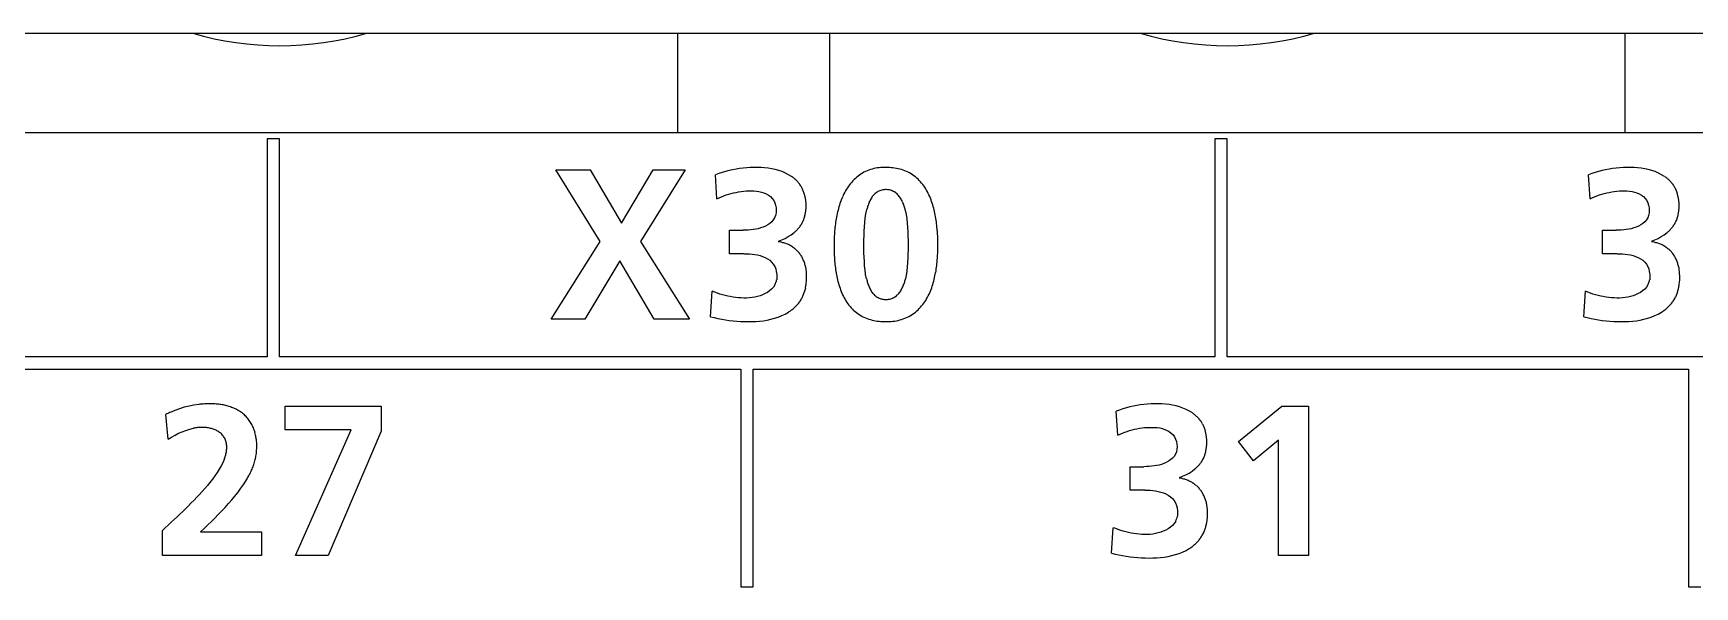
# Model space of a CAD drawing. Extents: x 168 to 388, y 259 to 356.
# Drawn here: x 334.26 to 347.62, y 333.92 to 338.37 of the extents above; entities that cross this region are included whole.
import ezdxf

# ---------------------------------------------------------------- set-up
doc = ezdxf.new("R2010")
doc.units = 0
doc.header["$MEASUREMENT"] = 0
doc.layers.get('0').update_dxf_attribs({"linetype": 'CONTINUOUS'})

msp = doc.modelspace()

# ---------------------------------------------------------------- linework, layer by layer
at = {"color": 7, "linetype": 'Continuous'}
for p, q in [((205.865, 338.367), (385.315, 338.367)), ((339.445, 337.567), (339.445, 338.367)), ((340.665, 338.367), (340.665, 337.567)), ((347.065, 337.567), (347.065, 338.367)), ((385.715, 337.567), (205.465, 337.567)), ((336.244, 337.518), (336.144, 337.518)), ((336.144, 337.518), (336.144, 335.767)), ((336.244, 335.767), (336.244, 337.518)), ((343.864, 337.518), (343.764, 337.518)), ((343.764, 337.518), (343.764, 335.767)), ((343.864, 335.767), (343.864, 337.518)), ((338.821, 336.693), (338.464, 337.268)), ((338.464, 337.268), (338.742, 337.268)), ((338.742, 337.268), (338.993, 336.84)), ((338.993, 336.84), (339.249, 337.268)), ((339.506, 337.268), (339.146, 336.693)), ((339.249, 337.268), (339.506, 337.268)), ((339.775, 337.239), (339.748, 337.229)), ((339.761, 337.036), (339.748, 337.229)), ((339.802, 337.248), (339.775, 337.239)), ((339.83, 337.256), (339.802, 337.248)), ((339.858, 337.263), (339.83, 337.256)), ((339.885, 337.269), (339.858, 337.263)), ((339.914, 337.274), (339.885, 337.269)), ((339.942, 337.279), (339.914, 337.274)), ((339.971, 337.282), (339.942, 337.279)), ((340, 337.285), (339.971, 337.282)), ((340.028, 337.287), (340, 337.285)), ((340.057, 337.288), (340.028, 337.287)), ((340.086, 337.289), (340.057, 337.288)), ((340.115, 337.288), (340.086, 337.289)), ((340.144, 337.286), (340.115, 337.288)), ((340.172, 337.282), (340.144, 337.286)), ((340.201, 337.278), (340.172, 337.282)), ((340.229, 337.272), (340.201, 337.278)), ((340.257, 337.264), (340.229, 337.272)), ((340.284, 337.255), (340.257, 337.264)), ((340.311, 337.243), (340.284, 337.255)), ((340.336, 337.23), (340.311, 337.243)), ((340.361, 337.215), (340.336, 337.23)), ((346.795, 337.239), (346.768, 337.229)), ((346.782, 337.036), (346.768, 337.229)), ((346.822, 337.248), (346.795, 337.239)), ((346.85, 337.256), (346.822, 337.248)), ((346.878, 337.263), (346.85, 337.256)), ((346.906, 337.269), (346.878, 337.263)), ((346.934, 337.274), (346.906, 337.269)), ((346.963, 337.279), (346.934, 337.274)), ((346.991, 337.282), (346.963, 337.279)), ((347.02, 337.285), (346.991, 337.282)), ((347.049, 337.287), (347.02, 337.285)), ((347.078, 337.288), (347.049, 337.287)), ((347.106, 337.289), (347.078, 337.288)), ((347.135, 337.288), (347.106, 337.289)), ((347.164, 337.286), (347.135, 337.288)), ((347.193, 337.282), (347.164, 337.286)), ((347.221, 337.278), (347.193, 337.282)), ((347.249, 337.272), (347.221, 337.278)), ((347.277, 337.264), (347.249, 337.272)), ((347.305, 337.255), (347.277, 337.264)), ((347.331, 337.243), (347.305, 337.255)), ((347.357, 337.23), (347.331, 337.243)), ((347.381, 337.215), (347.357, 337.23)), ((339.915, 337.088), (339.935, 337.092)), ((339.935, 337.092), (339.956, 337.095)), ((339.956, 337.095), (339.976, 337.097)), ((339.976, 337.097), (339.996, 337.099)), ((339.996, 337.099), (340.017, 337.1)), ((340.017, 337.1), (340.037, 337.1)), ((340.037, 337.1), (340.058, 337.099)), ((340.058, 337.099), (340.078, 337.097)), ((340.078, 337.097), (340.098, 337.094)), ((340.098, 337.094), (340.118, 337.09)), ((340.118, 337.09), (340.138, 337.084)), ((346.936, 337.088), (346.956, 337.092)), ((346.956, 337.092), (346.976, 337.095)), ((346.976, 337.095), (346.996, 337.097)), ((346.996, 337.097), (347.017, 337.099)), ((347.017, 337.099), (347.037, 337.1)), ((347.037, 337.1), (347.058, 337.1)), ((347.058, 337.1), (347.078, 337.099)), ((347.078, 337.099), (347.098, 337.097)), ((347.098, 337.097), (347.119, 337.094)), ((347.119, 337.094), (347.138, 337.09)), ((347.138, 337.09), (347.158, 337.084)), ((339.761, 337.036), (339.779, 337.045)), ((339.779, 337.045), (339.798, 337.053)), ((339.798, 337.053), (339.817, 337.06)), ((339.817, 337.06), (339.836, 337.067)), ((339.836, 337.067), (339.855, 337.073)), ((339.855, 337.073), (339.875, 337.079)), ((339.875, 337.079), (339.895, 337.084)), ((339.895, 337.084), (339.915, 337.088)), ((340.138, 337.084), (340.157, 337.076)), ((340.157, 337.076), (340.174, 337.066)), ((340.174, 337.066), (340.191, 337.054)), ((340.191, 337.054), (340.205, 337.039)), ((340.205, 337.039), (340.217, 337.023)), ((340.217, 337.023), (340.226, 337.004)), ((340.226, 337.004), (340.232, 336.984)), ((340.232, 336.984), (340.236, 336.964)), ((340.236, 336.964), (340.237, 336.943)), ((340.47, 337.052), (340.463, 337.079)), ((340.475, 337.024), (340.47, 337.052)), ((340.477, 336.995), (340.475, 337.024)), ((340.475, 336.938), (340.477, 336.967)), ((340.477, 336.967), (340.477, 336.995)), ((346.782, 337.036), (346.799, 337.045)), ((346.799, 337.045), (346.818, 337.053)), ((346.818, 337.053), (346.837, 337.06)), ((346.837, 337.06), (346.856, 337.067)), ((346.856, 337.067), (346.876, 337.073)), ((346.876, 337.073), (346.896, 337.079)), ((346.896, 337.079), (346.916, 337.084)), ((346.916, 337.084), (346.936, 337.088)), ((347.158, 337.084), (347.177, 337.076)), ((347.177, 337.076), (347.195, 337.066)), ((347.195, 337.066), (347.211, 337.054)), ((347.211, 337.054), (347.225, 337.039)), ((347.225, 337.039), (347.237, 337.023)), ((347.237, 337.023), (347.246, 337.004)), ((347.246, 337.004), (347.252, 336.984)), ((347.252, 336.984), (347.256, 336.964)), ((347.256, 336.964), (347.257, 336.944)), ((347.491, 337.052), (347.483, 337.079)), ((347.495, 337.024), (347.491, 337.052)), ((347.497, 336.995), (347.495, 337.024)), ((347.495, 336.938), (347.497, 336.967)), ((347.497, 336.967), (347.497, 336.995)), ((340.169, 336.826), (340.151, 336.816)), ((340.185, 336.837), (340.169, 336.826)), ((340.201, 336.851), (340.185, 336.837)), ((340.214, 336.866), (340.201, 336.851)), ((340.224, 336.884), (340.214, 336.866)), ((340.232, 336.903), (340.224, 336.884)), ((340.236, 336.923), (340.232, 336.903)), ((340.237, 336.943), (340.236, 336.923)), ((340.47, 336.91), (340.475, 336.938)), ((340.946, 336.812), (340.949, 336.846)), ((340.949, 336.846), (340.953, 336.881)), ((340.953, 336.881), (340.959, 336.915)), ((340.959, 336.915), (340.966, 336.949)), ((341.275, 336.944), (341.282, 336.91)), ((341.282, 336.91), (341.287, 336.875)), ((341.287, 336.875), (341.291, 336.841)), ((341.291, 336.841), (341.294, 336.806)), ((347.189, 336.826), (347.171, 336.816)), ((347.206, 336.837), (347.189, 336.826)), ((347.221, 336.851), (347.206, 336.837)), ((347.234, 336.867), (347.221, 336.851)), ((347.245, 336.884), (347.234, 336.867)), ((347.252, 336.903), (347.245, 336.884)), ((347.256, 336.923), (347.252, 336.903)), ((347.257, 336.944), (347.256, 336.923)), ((347.49, 336.91), (347.495, 336.938)), ((338.428, 336.069), (338.821, 336.693)), ((339.146, 336.693), (339.539, 336.069)), ((339.861, 336.595), (339.861, 336.784)), ((339.861, 336.784), (339.971, 336.784)), ((339.991, 336.784), (339.971, 336.784)), ((340.012, 336.785), (339.991, 336.784)), ((340.032, 336.787), (340.012, 336.785)), ((340.052, 336.789), (340.032, 336.787)), ((340.073, 336.792), (340.052, 336.789)), ((340.093, 336.796), (340.073, 336.792)), ((340.112, 336.802), (340.093, 336.796)), ((340.132, 336.808), (340.112, 336.802)), ((340.151, 336.816), (340.132, 336.808)), ((340.256, 336.695), (340.282, 336.706)), ((340.282, 336.706), (340.308, 336.718)), ((340.308, 336.718), (340.334, 336.732)), ((340.334, 336.732), (340.358, 336.747)), ((340.358, 336.747), (340.381, 336.765)), ((340.943, 336.707), (340.944, 336.742)), ((340.943, 336.672), (340.943, 336.707)), ((340.944, 336.742), (340.945, 336.777)), ((340.945, 336.777), (340.946, 336.812)), ((341.294, 336.806), (341.295, 336.771)), ((341.295, 336.771), (341.296, 336.735)), ((341.296, 336.735), (341.297, 336.7)), ((341.297, 336.7), (341.297, 336.665)), ((346.881, 336.595), (346.881, 336.784)), ((346.881, 336.784), (346.991, 336.784)), ((347.012, 336.784), (346.991, 336.784)), ((347.032, 336.785), (347.012, 336.784)), ((347.052, 336.787), (347.032, 336.785)), ((347.073, 336.789), (347.052, 336.787)), ((347.093, 336.792), (347.073, 336.789)), ((347.113, 336.796), (347.093, 336.792)), ((347.133, 336.802), (347.113, 336.796)), ((347.152, 336.808), (347.133, 336.802)), ((347.171, 336.816), (347.152, 336.808)), ((347.276, 336.695), (347.303, 336.706)), ((347.303, 336.706), (347.329, 336.718)), ((347.329, 336.718), (347.354, 336.732)), ((347.354, 336.732), (347.378, 336.747)), ((347.378, 336.747), (347.401, 336.765)), ((339.978, 336.595), (339.861, 336.595)), ((339.979, 336.595), (340.001, 336.594)), ((340.001, 336.594), (340.022, 336.593)), ((340.022, 336.593), (340.043, 336.592)), ((340.043, 336.592), (340.065, 336.589)), ((340.065, 336.589), (340.086, 336.585)), ((340.086, 336.585), (340.108, 336.58)), ((340.108, 336.58), (340.128, 336.573)), ((340.128, 336.573), (340.148, 336.564)), ((340.148, 336.564), (340.167, 336.554)), ((340.943, 336.637), (340.943, 336.672)), ((340.943, 336.602), (340.943, 336.637)), ((340.944, 336.567), (340.943, 336.602)), ((340.946, 336.532), (340.944, 336.567)), ((341.295, 336.559), (341.294, 336.525)), ((341.296, 336.594), (341.295, 336.559)), ((341.297, 336.629), (341.296, 336.594)), ((341.297, 336.665), (341.297, 336.629)), ((346.998, 336.595), (346.881, 336.595)), ((346.999, 336.595), (347.021, 336.594)), ((347.021, 336.594), (347.043, 336.593)), ((347.043, 336.593), (347.064, 336.592)), ((347.064, 336.592), (347.085, 336.589)), ((347.085, 336.589), (347.107, 336.585)), ((347.107, 336.585), (347.128, 336.58)), ((347.128, 336.58), (347.148, 336.573)), ((347.148, 336.573), (347.168, 336.564)), ((347.168, 336.564), (347.187, 336.554)), ((338.979, 336.537), (338.699, 336.069)), ((339.256, 336.069), (338.979, 336.537)), ((340.167, 336.554), (340.185, 336.542)), ((340.185, 336.542), (340.2, 336.527)), ((340.2, 336.527), (340.214, 336.51)), ((340.214, 336.51), (340.225, 336.492)), ((340.225, 336.492), (340.233, 336.472)), ((340.233, 336.472), (340.238, 336.451)), ((340.238, 336.451), (340.241, 336.429)), ((340.241, 336.429), (340.242, 336.408)), ((340.481, 336.442), (340.477, 336.472)), ((340.482, 336.411), (340.481, 336.442)), ((340.948, 336.497), (340.946, 336.532)), ((340.952, 336.463), (340.948, 336.497)), ((340.956, 336.429), (340.952, 336.463)), ((340.963, 336.394), (340.956, 336.429)), ((341.287, 336.455), (341.282, 336.42)), ((341.291, 336.49), (341.287, 336.455)), ((341.294, 336.525), (341.291, 336.49)), ((347.187, 336.554), (347.205, 336.542)), ((347.205, 336.542), (347.221, 336.527)), ((347.221, 336.527), (347.234, 336.51)), ((347.234, 336.51), (347.245, 336.492)), ((347.245, 336.492), (347.253, 336.472)), ((347.253, 336.472), (347.258, 336.451)), ((347.258, 336.451), (347.261, 336.429)), ((347.261, 336.429), (347.262, 336.408)), ((347.501, 336.442), (347.497, 336.472)), ((347.503, 336.411), (347.501, 336.442)), ((339.71, 336.088), (339.723, 336.293)), ((339.744, 336.285), (339.723, 336.293)), ((340.184, 336.297), (340.166, 336.284)), ((340.2, 336.311), (340.184, 336.297)), ((340.215, 336.327), (340.2, 336.311)), ((340.227, 336.345), (340.215, 336.327)), ((340.242, 336.408), (340.241, 336.386)), ((340.473, 336.32), (340.479, 336.35)), ((340.479, 336.35), (340.482, 336.381)), ((340.482, 336.381), (340.482, 336.411)), ((341.282, 336.42), (341.274, 336.386)), ((346.73, 336.088), (346.744, 336.293)), ((346.764, 336.285), (346.744, 336.293)), ((347.204, 336.297), (347.186, 336.284)), ((347.221, 336.311), (347.204, 336.297)), ((347.235, 336.327), (347.221, 336.311)), ((347.247, 336.345), (347.235, 336.327)), ((347.262, 336.408), (347.261, 336.386)), ((347.494, 336.32), (347.499, 336.35)), ((347.499, 336.35), (347.502, 336.381)), ((347.502, 336.381), (347.503, 336.411)), ((339.764, 336.278), (339.744, 336.285)), ((339.784, 336.271), (339.764, 336.278)), ((339.805, 336.265), (339.784, 336.271)), ((339.826, 336.259), (339.805, 336.265)), ((339.847, 336.254), (339.826, 336.259)), ((339.868, 336.25), (339.847, 336.254)), ((339.89, 336.246), (339.868, 336.25)), ((339.911, 336.243), (339.89, 336.246)), ((339.934, 336.24), (339.911, 336.243)), ((339.955, 336.239), (339.934, 336.24)), ((339.977, 336.238), (339.955, 336.239)), ((339.999, 336.238), (339.977, 336.238)), ((340.021, 336.239), (339.999, 336.238)), ((340.043, 336.242), (340.021, 336.239)), ((340.065, 336.246), (340.043, 336.242)), ((340.086, 336.251), (340.065, 336.246)), ((340.107, 336.257), (340.086, 336.251)), ((340.127, 336.265), (340.107, 336.257)), ((340.147, 336.274), (340.127, 336.265)), ((340.166, 336.284), (340.147, 336.274)), ((346.785, 336.278), (346.764, 336.285)), ((346.804, 336.271), (346.785, 336.278)), ((346.825, 336.265), (346.804, 336.271)), ((346.846, 336.259), (346.825, 336.265)), ((346.867, 336.254), (346.846, 336.259)), ((346.888, 336.25), (346.867, 336.254)), ((346.91, 336.246), (346.888, 336.25)), ((346.932, 336.243), (346.91, 336.246)), ((346.954, 336.24), (346.932, 336.243)), ((346.976, 336.239), (346.954, 336.24)), ((346.998, 336.238), (346.976, 336.239)), ((347.019, 336.238), (346.998, 336.238)), ((347.041, 336.239), (347.019, 336.238)), ((347.063, 336.242), (347.041, 336.239)), ((347.085, 336.246), (347.063, 336.242)), ((347.106, 336.251), (347.085, 336.246)), ((347.127, 336.257), (347.106, 336.251)), ((347.148, 336.265), (347.127, 336.257)), ((347.167, 336.274), (347.148, 336.265)), ((347.186, 336.284), (347.167, 336.274)), ((338.699, 336.069), (338.428, 336.069)), ((339.539, 336.069), (339.256, 336.069)), ((339.71, 336.088), (339.739, 336.081)), ((339.739, 336.081), (339.769, 336.074)), ((339.769, 336.074), (339.799, 336.068)), ((339.799, 336.068), (339.829, 336.063)), ((339.829, 336.063), (339.86, 336.059)), ((339.86, 336.059), (339.89, 336.056)), ((339.89, 336.056), (339.921, 336.053)), ((339.921, 336.053), (339.951, 336.051)), ((339.951, 336.051), (339.982, 336.049)), ((339.982, 336.049), (340.012, 336.049)), ((340.012, 336.049), (340.043, 336.049)), ((340.043, 336.049), (340.074, 336.05)), ((340.074, 336.05), (340.104, 336.053)), ((340.104, 336.053), (340.135, 336.056)), ((340.135, 336.056), (340.165, 336.061)), ((340.165, 336.061), (340.195, 336.068)), ((340.195, 336.068), (340.224, 336.076)), ((340.224, 336.076), (340.253, 336.085)), ((340.253, 336.085), (340.282, 336.097)), ((340.282, 336.097), (340.309, 336.11)), ((340.309, 336.11), (340.336, 336.125)), ((346.73, 336.088), (346.759, 336.081)), ((346.759, 336.081), (346.789, 336.074)), ((346.789, 336.074), (346.819, 336.068)), ((346.819, 336.068), (346.849, 336.063)), ((346.849, 336.063), (346.88, 336.059)), ((346.88, 336.059), (346.911, 336.056)), ((346.911, 336.056), (346.941, 336.053)), ((346.941, 336.053), (346.972, 336.051)), ((346.972, 336.051), (347.002, 336.049)), ((347.002, 336.049), (347.033, 336.049)), ((347.033, 336.049), (347.063, 336.049)), ((347.063, 336.049), (347.094, 336.05)), ((347.094, 336.05), (347.125, 336.053)), ((347.125, 336.053), (347.155, 336.056)), ((347.155, 336.056), (347.185, 336.061)), ((347.185, 336.061), (347.215, 336.068)), ((347.215, 336.068), (347.245, 336.076)), ((347.245, 336.076), (347.274, 336.085)), ((347.274, 336.085), (347.302, 336.097)), ((347.302, 336.097), (347.33, 336.11)), ((347.33, 336.11), (347.356, 336.125)), ((336.144, 335.767), (328.624, 335.767)), ((343.764, 335.767), (336.244, 335.767)), ((351.384, 335.767), (343.864, 335.767)), ((332.434, 335.667), (339.954, 335.667)), ((339.954, 335.667), (339.954, 333.918)), ((340.053, 335.667), (347.573, 335.667)), ((340.053, 333.918), (340.053, 335.667)), ((347.573, 335.667), (347.573, 333.918)), ((335.477, 335.36), (335.439, 335.348)), ((335.516, 335.369), (335.477, 335.36)), ((335.555, 335.377), (335.516, 335.369)), ((335.594, 335.383), (335.555, 335.377)), ((336.288, 335.368), (337.06, 335.368)), ((336.288, 335.179), (336.288, 335.368)), ((337.06, 335.368), (337.06, 335.169)), ((343.053, 335.355), (343.025, 335.347)), ((343.081, 335.363), (343.053, 335.355)), ((343.109, 335.369), (343.081, 335.363)), ((343.137, 335.374), (343.109, 335.369)), ((343.165, 335.379), (343.137, 335.374)), ((343.194, 335.382), (343.165, 335.379)), ((343.223, 335.385), (343.194, 335.382)), ((343.252, 335.387), (343.223, 335.385)), ((343.28, 335.388), (343.252, 335.387)), ((343.309, 335.388), (343.28, 335.388)), ((343.338, 335.388), (343.309, 335.388)), ((343.367, 335.385), (343.338, 335.388)), ((343.396, 335.382), (343.367, 335.385)), ((343.424, 335.377), (343.396, 335.382)), ((343.452, 335.371), (343.424, 335.377)), ((343.48, 335.364), (343.452, 335.371)), ((343.507, 335.354), (343.48, 335.364)), ((343.534, 335.343), (343.507, 335.354)), ((343.954, 335.086), (344.304, 335.368)), ((344.304, 335.368), (344.517, 335.368)), ((344.517, 335.368), (344.517, 334.169)), ((335.348, 335.103), (335.329, 335.302)), ((335.402, 335.335), (335.365, 335.319)), ((335.439, 335.348), (335.402, 335.335)), ((342.998, 335.338), (342.971, 335.328)), ((342.985, 335.136), (342.971, 335.328)), ((343.025, 335.347), (342.998, 335.338)), ((343.56, 335.33), (343.534, 335.343)), ((343.584, 335.315), (343.56, 335.33)), ((335.348, 335.103), (335.375, 335.12)), ((335.375, 335.12), (335.403, 335.136)), ((335.403, 335.136), (335.431, 335.151)), ((335.431, 335.151), (335.461, 335.164)), ((335.461, 335.164), (335.491, 335.175)), ((335.491, 335.175), (335.521, 335.185)), ((335.521, 335.185), (335.552, 335.192)), ((336.818, 335.179), (336.288, 335.179)), ((336.373, 334.169), (336.818, 335.179)), ((337.06, 335.169), (336.635, 334.169)), ((342.985, 335.136), (343.002, 335.144)), ((343.002, 335.144), (343.021, 335.152)), ((343.021, 335.152), (343.04, 335.16)), ((343.04, 335.16), (343.059, 335.167)), ((343.059, 335.167), (343.079, 335.173)), ((343.079, 335.173), (343.099, 335.179)), ((343.099, 335.179), (343.118, 335.184)), ((343.118, 335.184), (343.138, 335.188)), ((343.138, 335.188), (343.159, 335.192)), ((343.159, 335.192), (343.179, 335.195)), ((343.179, 335.195), (343.199, 335.197)), ((343.199, 335.197), (343.22, 335.198)), ((343.22, 335.198), (343.24, 335.199)), ((343.24, 335.199), (343.26, 335.199)), ((343.26, 335.199), (343.281, 335.199)), ((343.281, 335.199), (343.301, 335.197)), ((343.301, 335.197), (343.321, 335.194)), ((343.321, 335.194), (343.341, 335.189)), ((343.341, 335.189), (343.361, 335.183)), ((343.361, 335.183), (343.38, 335.175)), ((343.38, 335.175), (343.398, 335.165)), ((343.398, 335.165), (343.414, 335.153)), ((343.414, 335.153), (343.428, 335.139)), ((343.428, 335.139), (343.44, 335.122)), ((343.44, 335.122), (343.449, 335.104)), ((343.449, 335.104), (343.455, 335.084)), ((343.693, 335.152), (343.686, 335.179)), ((343.698, 335.123), (343.693, 335.152)), ((343.7, 335.094), (343.698, 335.123)), ((343.7, 335.066), (343.7, 335.094)), ((344.074, 334.93), (343.954, 335.086)), ((344.276, 335.095), (344.074, 334.93)), ((344.276, 334.169), (344.276, 335.095)), ((343.437, 334.966), (343.424, 334.951)), ((343.447, 334.984), (343.437, 334.966)), ((343.455, 335.003), (343.447, 334.984)), ((343.455, 335.084), (343.459, 335.064)), ((343.459, 335.023), (343.455, 335.003)), ((343.459, 335.064), (343.46, 335.043)), ((343.46, 335.043), (343.459, 335.023)), ((343.693, 335.009), (343.698, 335.038)), ((343.698, 335.038), (343.7, 335.066)), ((335.741, 334.835), (335.723, 334.809)), ((335.758, 334.862), (335.741, 334.835)), ((335.774, 334.89), (335.758, 334.862)), ((335.789, 334.918), (335.774, 334.89)), ((335.801, 334.948), (335.789, 334.918)), ((343.084, 334.695), (343.084, 334.883)), ((343.084, 334.883), (343.194, 334.883)), ((343.214, 334.884), (343.194, 334.883)), ((343.235, 334.885), (343.214, 334.884)), ((343.255, 334.886), (343.235, 334.885)), ((343.276, 334.889), (343.255, 334.886)), ((343.296, 334.892), (343.276, 334.889)), ((343.316, 334.896), (343.296, 334.892)), ((343.335, 334.901), (343.316, 334.896)), ((343.355, 334.908), (343.335, 334.901)), ((343.374, 334.916), (343.355, 334.908)), ((343.392, 334.926), (343.374, 334.916)), ((343.408, 334.937), (343.392, 334.926)), ((343.424, 334.951), (343.408, 334.937)), ((343.505, 334.806), (343.532, 334.818)), ((343.532, 334.818), (343.557, 334.832)), ((343.557, 334.832), (343.581, 334.847)), ((343.581, 334.847), (343.604, 334.865)), ((335.622, 334.684), (335.601, 334.66)), ((335.643, 334.708), (335.622, 334.684)), ((335.664, 334.732), (335.643, 334.708)), ((335.684, 334.757), (335.664, 334.732)), ((335.704, 334.783), (335.684, 334.757)), ((335.723, 334.809), (335.704, 334.783)), ((335.91, 334.677), (335.933, 334.709)), ((335.933, 334.709), (335.956, 334.742)), ((335.956, 334.742), (335.977, 334.776)), ((343.201, 334.695), (343.084, 334.695)), ((343.202, 334.695), (343.224, 334.694)), ((343.224, 334.694), (343.245, 334.693)), ((343.245, 334.693), (343.266, 334.691)), ((343.266, 334.691), (343.288, 334.688)), ((343.288, 334.688), (343.309, 334.684)), ((343.309, 334.684), (343.33, 334.679)), ((343.479, 334.795), (343.505, 334.806)), ((335.511, 334.568), (335.488, 334.545)), ((335.534, 334.591), (335.511, 334.568)), ((335.556, 334.613), (335.534, 334.591)), ((335.579, 334.637), (335.556, 334.613)), ((335.601, 334.66), (335.579, 334.637)), ((335.779, 334.527), (335.806, 334.556)), ((335.806, 334.556), (335.833, 334.586)), ((335.833, 334.586), (335.859, 334.616)), ((335.859, 334.616), (335.885, 334.646)), ((335.885, 334.646), (335.91, 334.677)), ((343.33, 334.679), (343.351, 334.673)), ((343.351, 334.673), (343.371, 334.664)), ((343.371, 334.664), (343.39, 334.654)), ((343.39, 334.654), (343.408, 334.641)), ((343.408, 334.641), (343.423, 334.627)), ((343.423, 334.627), (343.437, 334.61)), ((343.437, 334.61), (343.447, 334.592)), ((343.447, 334.592), (343.456, 334.572)), ((343.456, 334.572), (343.461, 334.551)), ((343.461, 334.551), (343.464, 334.529)), ((343.704, 334.541), (343.7, 334.572)), ((335.372, 334.436), (335.348, 334.414)), ((335.395, 334.457), (335.372, 334.436)), ((335.419, 334.479), (335.395, 334.457)), ((335.442, 334.501), (335.419, 334.479)), ((335.465, 334.523), (335.442, 334.501)), ((335.488, 334.545), (335.465, 334.523)), ((335.666, 334.415), (335.695, 334.442)), ((335.695, 334.442), (335.723, 334.47)), ((335.723, 334.47), (335.751, 334.499)), ((335.751, 334.499), (335.779, 334.527)), ((343.438, 334.427), (343.423, 334.411)), ((343.45, 334.445), (343.438, 334.427)), ((343.465, 334.507), (343.463, 334.486)), ((343.464, 334.529), (343.465, 334.507)), ((343.697, 334.42), (343.702, 334.45)), ((343.702, 334.45), (343.705, 334.48)), ((343.706, 334.511), (343.704, 334.541)), ((343.705, 334.48), (343.706, 334.511)), ((335.325, 334.392), (335.301, 334.37)), ((335.301, 334.169), (335.301, 334.37)), ((335.348, 334.414), (335.325, 334.392)), ((335.609, 334.359), (335.638, 334.387)), ((335.609, 334.358), (336.098, 334.358)), ((335.638, 334.387), (335.666, 334.415)), ((336.098, 334.358), (336.098, 334.169)), ((342.933, 334.188), (342.947, 334.392)), ((342.967, 334.385), (342.947, 334.392)), ((342.987, 334.377), (342.967, 334.385)), ((343.007, 334.371), (342.987, 334.377)), ((343.028, 334.365), (343.007, 334.371)), ((343.049, 334.359), (343.028, 334.365)), ((343.07, 334.354), (343.049, 334.359)), ((343.091, 334.349), (343.07, 334.354)), ((343.113, 334.346), (343.091, 334.349)), ((343.134, 334.342), (343.113, 334.346)), ((343.157, 334.34), (343.134, 334.342)), ((343.178, 334.338), (343.157, 334.34)), ((343.2, 334.338), (343.178, 334.338)), ((343.222, 334.338), (343.2, 334.338)), ((343.244, 334.339), (343.222, 334.338)), ((343.266, 334.341), (343.244, 334.339)), ((343.288, 334.345), (343.266, 334.341)), ((343.309, 334.351), (343.288, 334.345)), ((343.33, 334.357), (343.309, 334.351)), ((343.35, 334.364), (343.33, 334.357)), ((343.37, 334.373), (343.35, 334.364)), ((343.389, 334.384), (343.37, 334.373)), ((343.407, 334.396), (343.389, 334.384)), ((343.423, 334.411), (343.407, 334.396)), ((336.098, 334.169), (335.301, 334.169)), ((336.635, 334.169), (336.373, 334.169)), ((342.933, 334.188), (342.962, 334.18)), ((342.962, 334.18), (342.992, 334.174)), ((342.992, 334.174), (343.022, 334.168)), ((343.022, 334.168), (343.052, 334.163)), ((343.052, 334.163), (343.083, 334.159)), ((343.083, 334.159), (343.113, 334.155)), ((343.113, 334.155), (343.144, 334.153)), ((343.144, 334.153), (343.174, 334.151)), ((343.174, 334.151), (343.205, 334.149)), ((343.266, 334.149), (343.297, 334.15)), ((343.297, 334.15), (343.327, 334.152)), ((343.327, 334.152), (343.358, 334.156)), ((343.358, 334.156), (343.388, 334.161)), ((343.388, 334.161), (343.418, 334.168)), ((343.418, 334.168), (343.447, 334.176)), ((343.447, 334.176), (343.477, 334.185)), ((343.477, 334.185), (343.505, 334.197)), ((343.505, 334.197), (343.533, 334.21)), ((343.533, 334.21), (343.559, 334.225)), ((344.517, 334.169), (344.276, 334.169)), ((343.205, 334.149), (343.236, 334.148)), ((343.236, 334.148), (343.266, 334.149)), ((339.954, 333.918), (340.053, 333.918)), ((347.573, 333.918), (347.673, 333.918))]:
    msp.add_line(p, q, dxfattribs=at)
for centre, radius, start, end in [((336.245, 340.767), 2.5, 253.7398, 286.2602), ((343.865, 340.767), 2.5, 253.7398, 286.2602), ((341.099, 336.951), 0.336, 124.8952, 134.496), ((341.093, 336.959), 0.327, 115.0051, 124.8854), ((341.099, 336.945), 0.342, 105.4506, 114.9034), ((341.109, 336.911), 0.378, 96.8796, 105.4288), ((341.119, 336.828), 0.461, 89.8665, 96.8753), ((341.12, 336.818), 0.47, 83.2169, 90.0844), ((341.128, 336.885), 0.403, 75.2012, 83.2175), ((341.14, 336.931), 0.356, 66.1268, 75.205), ((341.152, 336.958), 0.327, 56.15, 66.037), ((341.149, 336.954), 0.331, 46.3944, 56.1601), ((340.196, 336.975), 0.292, 49.8333, 55.5008), ((340.209, 336.991), 0.271, 43.7062, 49.8157), ((340.222, 337.003), 0.253, 37.1773, 43.7118), ((340.224, 337.005), 0.25, 30.5275, 37.1415), ((340.224, 337.005), 0.25, 23.9252, 30.5346), ((340.211, 336.999), 0.264, 17.6251, 23.8848), ((341.254, 336.84), 0.528, 150.338, 156.4509), ((341.179, 336.883), 0.442, 143.0461, 150.3543), ((341.129, 336.921), 0.379, 134.5051, 143.0252), ((341.119, 336.981), 0.13, 119.3023, 134.6746), ((341.113, 336.991), 0.118, 102.6744, 119.2721), ((341.118, 336.966), 0.144, 88.6334, 102.5592), ((341.12, 336.969), 0.141, 74.8636, 89.0956), ((341.124, 336.986), 0.123, 58.3286, 74.6085), ((341.118, 336.977), 0.134, 43.4601, 58.3767), ((341.125, 336.929), 0.366, 37.5129, 46.3446), ((341.081, 336.896), 0.421, 29.8205, 37.4863), ((341.007, 336.853), 0.506, 23.455, 29.8325), ((347.216, 336.975), 0.292, 49.8333, 55.5008), ((347.23, 336.991), 0.271, 43.7091, 49.8185), ((347.242, 337.003), 0.253, 37.1786, 43.7131), ((347.245, 337.005), 0.25, 30.5302, 37.1442), ((347.245, 337.005), 0.25, 23.927, 30.5364), ((347.232, 336.999), 0.264, 17.6268, 23.8868), ((341.465, 336.76), 0.754, 161.5169, 165.8012), ((341.352, 336.797), 0.635, 156.4473, 161.5314), ((341.386, 336.847), 0.433, 161.6315, 166.2645), ((341.285, 336.881), 0.326, 155.5053, 161.6622), ((341.199, 336.92), 0.231, 146.8545, 155.5286), ((341.144, 336.956), 0.166, 134.8896, 146.9754), ((341.087, 336.948), 0.176, 31.9421, 43.3329), ((341.032, 336.914), 0.241, 23.7312, 32.0398), ((340.944, 336.874), 0.338, 17.849, 23.7797), ((340.84, 336.841), 0.447, 13.3805, 17.8605), ((340.911, 336.811), 0.611, 18.1783, 23.4592), ((340.792, 336.772), 0.737, 13.8188, 18.2016), ((340.226, 336.96), 0.249, 321.6834, 328.3322), ((340.228, 336.959), 0.247, 328.3532, 335.0499), ((340.221, 336.962), 0.255, 335.0876, 341.5761), ((340.203, 336.968), 0.273, 341.5803, 347.6344), ((341.885, 336.681), 1.182, 172.5664, 175.2993), ((341.726, 336.702), 1.022, 169.4108, 172.5699), ((341.597, 336.726), 0.89, 165.7833, 169.4114), ((340.647, 336.736), 0.886, 10.182, 13.8259), ((340.495, 336.709), 1.04, 7.0761, 10.1859), ((340.322, 336.687), 1.214, 4.4297, 7.0892), ((347.247, 336.96), 0.249, 321.682, 328.3304), ((347.248, 336.959), 0.247, 328.3533, 335.0497), ((347.241, 336.962), 0.255, 335.085, 341.5735), ((347.224, 336.968), 0.273, 341.5783, 347.6326), ((340.217, 336.406), 0.288, 76.5711, 82.6705), ((340.196, 336.988), 0.29, 309.6846, 315.3876), ((340.215, 336.969), 0.263, 315.3945, 321.681), ((341.99, 336.669), 1.288, 177.6754, 180.183), ((342.047, 336.667), 1.345, 175.2802, 177.6817), ((340.133, 336.672), 1.404, 2.1319, 4.4317), ((339.978, 336.666), 1.559, 0.0658, 2.1366), ((347.238, 336.406), 0.288, 76.5711, 82.6705), ((347.216, 336.988), 0.29, 309.6876, 315.3901), ((347.235, 336.969), 0.263, 315.3934, 321.6795), ((340.217, 336.404), 0.289, 70.5367, 76.6027), ((340.228, 336.435), 0.257, 63.7201, 70.5519), ((340.235, 336.449), 0.241, 56.3938, 63.6858), ((340.239, 336.455), 0.233, 48.8505, 56.3678), ((340.239, 336.456), 0.233, 41.297, 48.8381), ((340.233, 336.451), 0.241, 34.016, 41.2975), ((340.22, 336.442), 0.257, 27.1737, 34.0095), ((340.201, 336.432), 0.278, 20.8508, 27.1655), ((342.228, 336.659), 1.526, 179.7674, 181.9143), ((342.284, 336.66), 1.582, 181.8843, 183.9256), ((340.349, 336.646), 1.188, 352.9356, 355.6538), ((340.177, 336.659), 1.36, 355.6514, 358.0252), ((339.987, 336.665), 1.551, 358.0244, 0.1067), ((347.237, 336.404), 0.289, 70.5367, 76.6027), ((347.248, 336.435), 0.257, 63.7219, 70.5536), ((347.255, 336.449), 0.241, 56.3913, 63.6833), ((347.259, 336.455), 0.233, 48.8505, 56.3678), ((347.26, 336.456), 0.233, 41.297, 48.8381), ((347.254, 336.451), 0.241, 34.016, 41.2975), ((347.24, 336.442), 0.257, 27.1746, 34.0105), ((347.222, 336.432), 0.278, 20.8508, 27.1655), ((340.177, 336.423), 0.304, 15.0753, 20.8474), ((340.147, 336.415), 0.335, 9.8385, 15.0831), ((341.956, 336.637), 1.253, 183.919, 186.4969), ((341.74, 336.613), 1.035, 186.4987, 189.6174), ((341.578, 336.585), 0.871, 189.6056, 193.3114), ((340.658, 336.599), 0.875, 346.1177, 349.8074), ((340.509, 336.626), 1.027, 349.8052, 352.9496), ((347.197, 336.423), 0.304, 15.0771, 20.8492), ((347.168, 336.415), 0.335, 9.8385, 15.0831), ((340.115, 336.406), 0.127, 331.4071, 341.2315), ((340.12, 336.404), 0.122, 341.3496, 351.5419), ((340.171, 336.384), 0.309, 336.6696, 342.355), ((340.146, 336.392), 0.336, 342.3502, 347.5801), ((341.426, 336.549), 0.715, 193.3075, 197.8237), ((341.302, 336.509), 0.584, 197.8029, 203.332), ((341.404, 336.495), 0.452, 192.8354, 197.2705), ((341.296, 336.461), 0.339, 197.2627, 203.1778), ((341.206, 336.422), 0.241, 203.1137, 211.4255), ((341.15, 336.388), 0.176, 211.3388, 222.7539), ((341.099, 336.381), 0.163, 313.6184, 325.8863), ((341.049, 336.415), 0.223, 325.7887, 334.7756), ((340.969, 336.453), 0.312, 334.7532, 341.1852), ((340.873, 336.486), 0.414, 341.154, 345.9966), ((340.915, 336.525), 0.608, 336.4119, 341.7244), ((340.799, 336.564), 0.73, 341.7024, 346.1274), ((347.135, 336.406), 0.127, 331.5047, 341.3169), ((347.139, 336.404), 0.123, 341.4388, 351.5994), ((347.192, 336.384), 0.309, 336.6668, 342.353), ((347.166, 336.392), 0.335, 342.3497, 347.5806), ((340.166, 336.398), 0.321, 307.3001, 312.7602), ((340.178, 336.386), 0.305, 312.7705, 318.5293), ((340.189, 336.376), 0.29, 318.5293, 324.5832), ((340.189, 336.376), 0.29, 324.6102, 330.6619), ((340.185, 336.378), 0.294, 330.6567, 336.6318), ((341.208, 336.468), 0.482, 203.3211, 210.0265), ((341.136, 336.427), 0.399, 210.0216, 218.1059), ((341.097, 336.397), 0.35, 218.1157, 227.3479), ((341.119, 336.359), 0.133, 222.8592, 237.9442), ((341.113, 336.349), 0.121, 237.8976, 254.4258), ((341.117, 336.369), 0.142, 254.7367, 268.8868), ((341.119, 336.378), 0.151, 268.4131, 281.7221), ((341.124, 336.353), 0.125, 281.7859, 298.2023), ((341.12, 336.359), 0.132, 298.2185, 313.3681), ((341.125, 336.409), 0.366, 313.6245, 322.443), ((341.082, 336.442), 0.421, 322.4666, 330.015), ((341.01, 336.484), 0.504, 330.0049, 336.4155), ((347.187, 336.398), 0.321, 307.292, 312.7524), ((347.198, 336.386), 0.305, 312.7635, 318.5231), ((347.209, 336.376), 0.29, 318.5209, 324.5759), ((347.209, 336.376), 0.29, 324.6069, 330.66), ((347.206, 336.378), 0.294, 330.6528, 336.629), ((340.148, 336.422), 0.351, 302.3049, 307.3003), ((341.08, 336.379), 0.325, 227.4504, 237.3921), ((341.08, 336.379), 0.325, 237.3902, 247.3335), ((341.095, 336.416), 0.365, 247.3743, 256.2205), ((341.108, 336.469), 0.42, 256.2269, 263.9221), ((341.117, 336.551), 0.502, 263.9187, 270.357), ((341.119, 336.537), 0.488, 270.1408, 276.7537), ((341.129, 336.45), 0.401, 276.7548, 284.8118), ((341.141, 336.406), 0.355, 284.8254, 293.9272), ((341.151, 336.382), 0.329, 294.0147, 303.8374), ((341.15, 336.384), 0.331, 303.8304, 313.5836), ((347.169, 336.422), 0.351, 302.2983, 307.2935), ((335.686, 334.623), 0.766, 93.9508, 96.9291), ((335.685, 334.649), 0.739, 90.8774, 93.9615), ((335.684, 334.719), 0.67, 87.4853, 90.8907), ((335.688, 334.809), 0.579, 83.5528, 87.4884), ((335.696, 334.884), 0.504, 79.0341, 83.5601), ((335.708, 334.946), 0.441, 73.9417, 79.0361), ((335.724, 335.001), 0.383, 67.9976, 73.9466), ((335.741, 335.043), 0.338, 61.2565, 67.9955), ((335.681, 334.608), 0.779, 113.973, 116.9009), ((335.757, 335.073), 0.304, 53.7387, 61.2434), ((335.77, 335.09), 0.283, 45.6722, 53.7412), ((335.774, 335.094), 0.277, 37.5376, 45.6505), ((335.768, 335.09), 0.285, 29.4721, 37.482), ((335.75, 335.08), 0.305, 21.9776, 29.4633), ((343.419, 335.074), 0.292, 49.8553, 55.5161), ((343.432, 335.09), 0.271, 43.7346, 49.8381), ((343.445, 335.102), 0.253, 37.2103, 43.7405), ((343.447, 335.105), 0.25, 30.5625, 37.1749), ((343.447, 335.104), 0.25, 23.9593, 30.5699), ((335.628, 334.807), 0.392, 96.4202, 101.1042), ((335.625, 334.838), 0.361, 91.3809, 96.4672), ((335.623, 334.904), 0.295, 85.1624, 91.3837), ((335.626, 334.94), 0.259, 78.0067, 85.1061), ((335.631, 334.962), 0.236, 70.287, 78.059), ((335.642, 334.993), 0.204, 61.317, 70.3146), ((335.657, 335.019), 0.174, 50.7522, 61.3387), ((335.672, 335.038), 0.15, 38.5, 50.7482), ((335.68, 335.045), 0.139, 25.2127, 38.4443), ((335.676, 335.043), 0.143, 12.2902, 25.1175), ((335.72, 335.068), 0.338, 15.2272, 21.9816), ((335.664, 335.053), 0.395, 9.4289, 15.1988), ((335.599, 335.041), 0.462, 4.5505, 9.4916), ((343.435, 335.099), 0.264, 17.6551, 23.919), ((335.484, 335.069), 0.339, 339.1681, 344.588), ((335.563, 335.047), 0.257, 344.5299, 351.6843), ((335.656, 335.039), 0.163, 1.0137, 12.2575), ((335.622, 335.038), 0.197, 351.6732, 0.9867), ((335.616, 335.046), 0.444, 343.5766, 348.7079), ((335.643, 335.04), 0.417, 348.7888, 354.2529), ((335.624, 335.042), 0.436, 354.2496, 359.4812), ((335.61, 335.042), 0.451, 359.4779, 4.5572), ((343.451, 335.059), 0.247, 328.356, 335.0522), ((343.444, 335.062), 0.255, 335.0851, 341.5734), ((343.426, 335.068), 0.273, 341.5797, 347.634), ((335.402, 335.127), 0.674, 331.9549, 335.3399), ((335.477, 335.093), 0.592, 335.3395, 339.1926), ((335.546, 335.067), 0.518, 339.1761, 343.5798), ((343.419, 335.088), 0.29, 309.6864, 315.3884), ((343.438, 335.069), 0.263, 315.3965, 321.6823), ((343.45, 335.06), 0.249, 321.6821, 328.3302), ((335.316, 335.173), 0.771, 329.0027, 331.9593), ((343.441, 334.506), 0.288, 76.5729, 82.6717), ((343.44, 334.504), 0.289, 70.5383, 76.6036), ((343.451, 334.534), 0.257, 63.7231, 70.5544), ((343.458, 334.549), 0.241, 56.3946, 63.6864), ((343.462, 334.555), 0.233, 48.8534, 56.3709), ((343.463, 334.556), 0.233, 41.2994, 48.8409), ((343.456, 334.55), 0.241, 34.0182, 41.2999), ((343.443, 334.541), 0.257, 27.1755, 34.0116), ((343.424, 334.532), 0.278, 20.8523, 27.167), ((343.4, 334.523), 0.304, 15.0776, 20.8498), ((343.371, 334.515), 0.335, 9.8393, 15.0839), ((343.338, 334.506), 0.127, 331.5062, 341.3175), ((343.342, 334.504), 0.123, 341.4368, 351.5962), ((343.369, 334.492), 0.335, 342.3375, 347.5718), ((343.401, 334.486), 0.305, 312.7591, 318.5143), ((343.412, 334.476), 0.29, 318.5108, 324.5626), ((343.412, 334.476), 0.29, 324.5918, 330.6429), ((343.409, 334.478), 0.294, 330.6384, 336.615), ((343.395, 334.484), 0.308, 336.651, 342.339), ((343.371, 334.522), 0.352, 302.3017, 307.2923), ((343.389, 334.498), 0.322, 307.2928, 312.7484)]:
    msp.add_arc(centre, radius, start, end, dxfattribs=at)

doc.saveas('drawing.dxf')
